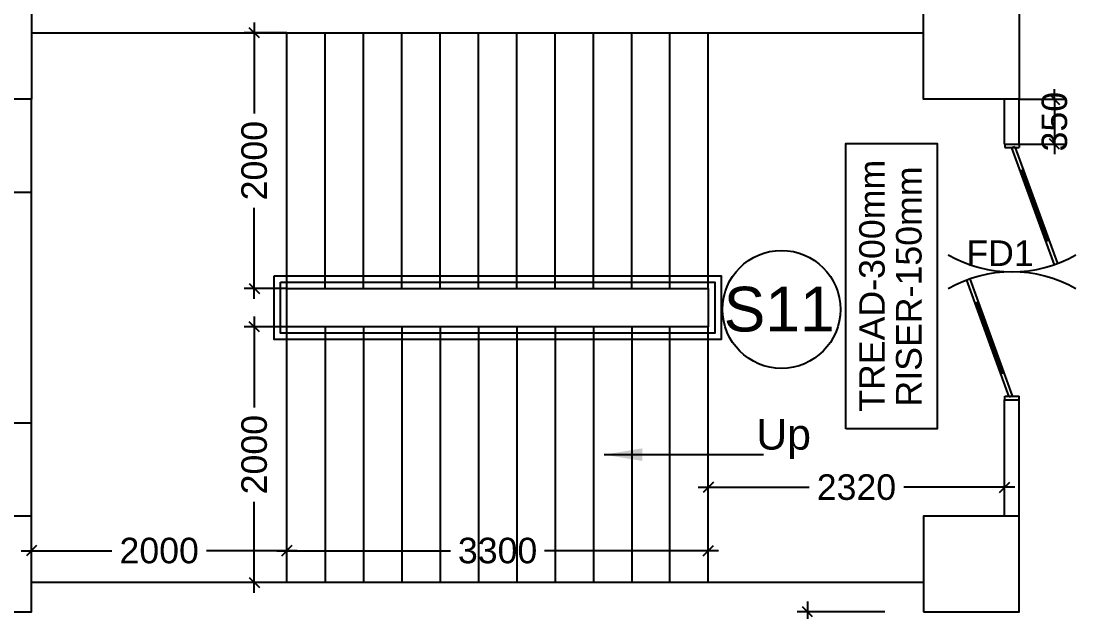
# Model space of a CAD drawing. Extents: x 6345096 to 6738923, y -6490958 to -6305885.
# Drawn here: x 6565514 to 6573774, y -6440579 to -6435957 of the extents above; entities that cross this region are included whole.
import ezdxf
from ezdxf.enums import TextEntityAlignment as Align

# ---------------------------------------------------------------- set-up
doc = ezdxf.new("R2010")
doc.units = 0
doc.header["$LTSCALE"] = 600
doc.header["$MEASUREMENT"] = 0
doc.header["$PDMODE"] = 35
doc.linetypes.add('DASHED', pattern=[0.75, 0.5, -0.25])
doc.linetypes.add('HIDDEN', pattern=[0.375, 0.25, -0.125])
doc.layers.get('0').update_dxf_attribs({"linetype": 'CONTINUOUS'})
doc.layers.get('Defpoints').update_dxf_attribs({"linetype": 'CONTINUOUS'})
for name, color, linetype in [('Fire Door', 10, 'CONTINUOUS'), ('HS', 251, 'CONTINUOUS'), ('LA-column', 3, 'CONTINUOUS'), ('Railing', 21, 'CONTINUOUS'), ('Stairscase', 7, 'CONTINUOUS'), ('STEPS', 7, 'CONTINUOUS'), ('TEXT', 6, 'CONTINUOUS'), ('Walls', 7, 'CONTINUOUS'), ('WIN', 151, 'CONTINUOUS'), ('Working Dim', 5, 'CONTINUOUS')]:
    doc.layers.add(name, color=color, linetype=linetype)
doc.styles.add('ari', font='arial.ttf')
doc.styles.add('ARIAL', font='arial.ttf')
doc.dimstyles.new('int. dim', dxfattribs={"dimtxt": 200, "dimasz": 80, "dimexe": 80, "dimexo": 0, "dimgap": 70, "dimtad": 0, "dimdec": 0, "dimzin": 12, "dimdsep": 46, "dimtxsty": 'ari', "dimblk": 'OBLIQUE', "dimcen": 2, "dimdle": 80, "dimclrd": 256, "dimclre": 256, "dimclrt": 6, "dimadec": 0, "dimazin": 0, "dimtfac": 1, "dimtdec": 0, "dimtix": 1, "dimtmove": 2, "dimatfit": 3, "dimfxl": 1, "dimtolj": 1, "dimtzin": 0, "dimlwd": -1, "dimlwe": -1, "dimarcsym": 0})

# ---------------------------------------------------------------- blocks, each defined once
blk = doc.blocks.new('_Oblique')
at = {"color": 0, "linetype": 'ByBlock', "lineweight": -2}
blk.add_line((-0.5, -0.5), (0.5, 0.5), dxfattribs=at)
blk = doc.blocks.new('*D912')
at = {"layer": 'Defpoints', "color": 0, "transparency": 16777216}
for p in [(6572277.5, -6440578.8, 5.1), (6571671.8, -6444293.8), (6571907.5, -6444293.8, 2.1)]:
    blk.add_point(p, dxfattribs=at)
at = {"layer": 'Working Dim', "transparency": 16777216}
for p, q in [((6571671.8, -6440498.8), (6571671.8, -6442067)), ((6572277.5, -6440578.8), (6571591.8, -6440578.8)), ((6571671.8, -6444373.8), (6571671.8, -6442805.6)), ((6571907.5, -6444293.8), (6571591.8, -6444293.8))]:
    blk.add_line(p, q, dxfattribs=at)
at = {"layer": 'Working Dim', "transparency": 16777216, "xscale": 80, "yscale": 80, "zscale": 80}
for p, rotation in [((6571671.8, -6440578.8), 90), ((6571671.8, -6444293.8), 270)]:
    blk.add_blockref('_Oblique', p, dxfattribs=dict(at, rotation=rotation))
at = {"layer": 'Working Dim', "color": 6, "transparency": 16777216, "insert": (6571671.8, -6442436.3), "char_height": 200, "attachment_point": 5, "rotation": 90, "style": 'ari'}
blk.add_mtext('\\A1;3715', dxfattribs=at)
blk = doc.blocks.new('A$C15456D16')
at = {"layer": 'Fire Door'}
for p, q in [((978.6, 22.6), (65.1, 355.1)), ((978.6, 22.6), (65.1, 355.1)), ((978.7, 22.6), (65.1, 355.1)), ((969.1, -3.6), (55.6, 329)), ((969.1, -3.6), (55.6, 329)), ((969.2, -3.6), (55.6, 329)), ((247.8, 288.6), (238.3, 262.5)), ((247.8, 288.6), (238.3, 262.5)), ((247.8, 288.6), (238.3, 262.5)), ((791.2, 76), (243, 275.5)), ((791.2, 76), (243, 275.5)), ((791.2, 76), (243, 275.5)), ((795.9, 89.1), (786.4, 63)), ((795.9, 89.1), (786.4, 63)), ((795.9, 89.1), (786.4, 63)), ((-1000, 55.6), (-972.2, 55.6)), ((-1000, -55.6), (-1000, 55.6)), ((-1000, 55.6), (-972.2, 55.6)), ((-1000, -55.6), (-1000, 55.6)), ((-1000, 55.6), (-972.2, 55.6)), ((-1000, -55.6), (-1000, 55.6)), ((-978.6, -22.6), (-969.1, 3.6)), ((-978.6, -22.6), (-969.1, 3.6)), ((-978.6, -22.6), (-969.1, 3.6)), ((-972.2, -55.6), (-972.2, 55.6)), ((-972.2, -55.6), (-972.2, 55.6)), ((-972.2, -55.6), (-972.2, 55.6)), ((-969.1, 3.6), (-55.6, -329)), ((-969.1, 3.6), (-55.6, -329)), ((-969.1, 3.6), (-55.5, -329)), ((978.6, 22.6), (969.1, -3.6)), ((978.6, 22.6), (969.1, -3.6)), ((978.7, 22.6), (969.2, -3.6)), ((1000, 55.6), (972.2, 55.6)), ((972.2, -55.6), (972.2, 55.6)), ((1000, 55.6), (972.2, 55.6)), ((972.2, -55.6), (972.2, 55.6)), ((1000, 55.6), (972.2, 55.6)), ((972.2, -55.6), (972.2, 55.6)), ((1000, -55.6), (1000, 55.6)), ((1000, -55.6), (1000, 55.6)), ((1000, -55.6), (1000, 55.6)), ((-1000, -55.6), (-972.2, -55.6)), ((-1000, -55.6), (-972.2, -55.6)), ((-1000, -55.6), (-972.2, -55.6)), ((-978.6, -22.6), (-65.1, -355.1)), ((-978.6, -22.6), (-65.1, -355.1)), ((-978.6, -22.6), (-65, -355.1)), ((-795.9, -89.1), (-786.4, -63)), ((-795.9, -89.1), (-786.4, -63)), ((-795.9, -89.1), (-786.4, -63)), ((-791.2, -76), (-243, -275.5)), ((-791.2, -76), (-243, -275.5)), ((-791.2, -76), (-243, -275.5)), ((1000, -55.6), (972.2, -55.6)), ((1000, -55.6), (972.2, -55.6)), ((1000, -55.6), (972.2, -55.6)), ((-238.3, -262.5), (-247.8, -288.6)), ((-238.3, -262.5), (-247.8, -288.6)), ((-238.3, -262.5), (-247.8, -288.6))]:
    blk.add_line(p, q, dxfattribs=at)
at = {"layer": 'Fire Door', "extrusion": (0, 0, -1)}
for centre, major_axis, start_param, end_param in [((-1000, 0), (-1000, 0.1), 2.617886, 3.665084), ((-1000, 0), (-1000, 0.1), 2.617886, 3.665084), ((-1000, 0), (-1000, 0.1), 2.617886, 3.665084), ((1000, 0), (1000, 0.1), 2.618102, 3.665299), ((1000, 0), (1000, 0.1), 2.618102, 3.665299), ((1000, 0), (1000, 0.1), 2.618102, 3.665299)]:
    blk.add_ellipse(centre, major_axis=major_axis, ratio=1, start_param=start_param, end_param=end_param, dxfattribs=at)
blk = doc.blocks.new('*D1730')
at = {"layer": 'Defpoints', "color": 0, "transparency": 16777216}
for p in [(6567595.4, -6440100.1), (6565595.4, -6440185.5), (6567595.4, -6440185.5, -3.1)]:
    blk.add_point(p, dxfattribs=at)
at = {"layer": 'Working Dim', "transparency": 16777216}
for p, q in [((6565595.4, -6440185.5), (6565595.4, -6440020.1)), ((6567595.4, -6440185.5), (6567595.4, -6440020.1)), ((6565515.4, -6440100.1), (6566225.4, -6440100.1)), ((6567675.4, -6440100.1), (6566965.4, -6440100.1))]:
    blk.add_line(p, q, dxfattribs=at)
at = {"layer": 'Working Dim', "transparency": 16777216, "xscale": 80, "yscale": 80, "zscale": 80, "rotation": 180}
blk.add_blockref('_Oblique', (6565595.4, -6440100.1), dxfattribs=at)
at = {"layer": 'Working Dim', "transparency": 16777216, "xscale": 80, "yscale": 80, "zscale": 80}
blk.add_blockref('_Oblique', (6567595.4, -6440100.1), dxfattribs=at)
at = {"layer": 'Working Dim', "color": 6, "transparency": 16777216, "insert": (6566595.4, -6440100.1), "char_height": 200, "attachment_point": 5, "style": 'ari'}
blk.add_mtext('\\A1;2000', dxfattribs=at)
blk = doc.blocks.new('*D1731')
at = {"layer": 'Defpoints', "color": 0, "transparency": 16777216}
for p in [(6570895.4, -6440100.1, -3.1), (6570895.4, -6440100.1), (6567595.4, -6440185.5, -3.1)]:
    blk.add_point(p, dxfattribs=at)
at = {"layer": 'Working Dim', "transparency": 16777216}
for p, q in [((6567595.4, -6440185.5), (6567595.4, -6440020.1)), ((6570895.4, -6440100.1), (6570895.4, -6440020.1)), ((6567515.4, -6440100.1), (6568877.2, -6440100.1)), ((6570975.4, -6440100.1), (6569613.7, -6440100.1))]:
    blk.add_line(p, q, dxfattribs=at)
at = {"layer": 'Working Dim', "transparency": 16777216, "xscale": 80, "yscale": 80, "zscale": 80, "rotation": 180}
blk.add_blockref('_Oblique', (6567595.4, -6440100.1), dxfattribs=at)
at = {"layer": 'Working Dim', "transparency": 16777216, "xscale": 80, "yscale": 80, "zscale": 80}
blk.add_blockref('_Oblique', (6570895.4, -6440100.1), dxfattribs=at)
at = {"layer": 'Working Dim', "color": 6, "transparency": 16777216, "insert": (6569245.4, -6440100.1), "char_height": 200, "attachment_point": 5, "style": 'ari'}
blk.add_mtext('\\A1;3300', dxfattribs=at)
blk = doc.blocks.new('*D1746')
at = {"layer": 'Defpoints', "color": 0, "transparency": 16777216}
for p in [(6567595.4, -6438348.8, 2.1), (6567340.1, -6440348.8), (6567595.4, -6440348.8, 2.1)]:
    blk.add_point(p, dxfattribs=at)
at = {"layer": 'Working Dim', "transparency": 16777216}
for p, q in [((6567340.1, -6438268.8), (6567340.1, -6438978.8)), ((6567595.4, -6438348.8), (6567260.1, -6438348.8)), ((6567340.1, -6440428.8), (6567340.1, -6439718.8)), ((6567595.4, -6440348.8), (6567260.1, -6440348.8))]:
    blk.add_line(p, q, dxfattribs=at)
at = {"layer": 'Working Dim', "transparency": 16777216, "xscale": 80, "yscale": 80, "zscale": 80}
for p, rotation in [((6567340.1, -6438348.8), 90), ((6567340.1, -6440348.8), 270)]:
    blk.add_blockref('_Oblique', p, dxfattribs=dict(at, rotation=rotation))
at = {"layer": 'Working Dim', "color": 6, "transparency": 16777216, "insert": (6567340.1, -6439348.8), "char_height": 200, "attachment_point": 5, "rotation": 90, "style": 'ari'}
blk.add_mtext('\\A1;2000', dxfattribs=at)
blk = doc.blocks.new('*D1747')
at = {"layer": 'Defpoints', "color": 0, "transparency": 16777216}
for p in [(6567340.1, -6436048.8), (6567595.4, -6436048.8, 5.1), (6567595.4, -6438048.8, 2.1)]:
    blk.add_point(p, dxfattribs=at)
at = {"layer": 'Working Dim', "transparency": 16777216}
for p, q in [((6567340.1, -6435968.8), (6567340.1, -6436678.8)), ((6567595.4, -6436048.8), (6567260.1, -6436048.8)), ((6567340.1, -6438128.8), (6567340.1, -6437418.8)), ((6567595.4, -6438048.8), (6567260.1, -6438048.8))]:
    blk.add_line(p, q, dxfattribs=at)
at = {"layer": 'Working Dim', "transparency": 16777216, "xscale": 80, "yscale": 80, "zscale": 80}
for p, rotation in [((6567340.1, -6436048.8), 90), ((6567340.1, -6438048.8), 270)]:
    blk.add_blockref('_Oblique', p, dxfattribs=dict(at, rotation=rotation))
at = {"layer": 'Working Dim', "color": 6, "transparency": 16777216, "insert": (6567340.1, -6437048.8), "char_height": 200, "attachment_point": 5, "rotation": 90, "style": 'ari'}
blk.add_mtext('\\A1;2000', dxfattribs=at)
blk = doc.blocks.new('*D1785')
at = {"layer": 'Defpoints', "color": 0, "transparency": 16777216}
for p in [(6570895.4, -6439604.1), (6570895.4, -6439744.3, 2.1), (6573215.5, -6439744.3, 5.1)]:
    blk.add_point(p, dxfattribs=at)
at = {"layer": 'Working Dim', "transparency": 16777216}
for p, q in [((6570895.4, -6439744.3), (6570895.4, -6439524.1)), ((6573215.5, -6439744.3), (6573215.5, -6439524.1)), ((6570815.4, -6439604.1), (6571685.5, -6439604.1)), ((6573295.5, -6439604.1), (6572425.5, -6439604.1))]:
    blk.add_line(p, q, dxfattribs=at)
at = {"layer": 'Working Dim', "transparency": 16777216, "xscale": 80, "yscale": 80, "zscale": 80, "rotation": 180}
blk.add_blockref('_Oblique', (6570895.4, -6439604.1), dxfattribs=at)
at = {"layer": 'Working Dim', "transparency": 16777216, "xscale": 80, "yscale": 80, "zscale": 80}
blk.add_blockref('_Oblique', (6573215.5, -6439604.1), dxfattribs=at)
at = {"layer": 'Working Dim', "color": 6, "transparency": 16777216, "insert": (6572055.5, -6439604.1), "char_height": 200, "attachment_point": 5, "style": 'ari'}
blk.add_mtext('\\A1;2320', dxfattribs=at)
blk = doc.blocks.new('*D2053')
at = {"layer": 'Defpoints', "color": 0, "transparency": 16777216}
for p in [(6573329.5, -6436568.8, 5.1), (6573329.5, -6436918.7, 22.4), (6573606.5, -6436918.7)]:
    blk.add_point(p, dxfattribs=at)
at = {"layer": 'Working Dim', "transparency": 16777216}
for p, q in [((6573606.5, -6436568.8), (6573606.5, -6436488.8)), ((6573329.5, -6436568.8), (6573686.5, -6436568.8)), ((6573606.5, -6436568.8), (6573606.5, -6436918.7)), ((6573329.5, -6436918.7), (6573686.5, -6436918.7)), ((6573606.5, -6436918.7), (6573606.5, -6436998.7))]:
    blk.add_line(p, q, dxfattribs=at)
at = {"layer": 'Working Dim', "transparency": 16777216, "xscale": 80, "yscale": 80, "zscale": 80}
for p, rotation in [((6573606.5, -6436568.8), 270), ((6573606.5, -6436918.7), 90)]:
    blk.add_blockref('_Oblique', p, dxfattribs=dict(at, rotation=rotation))
at = {"layer": 'Working Dim', "color": 6, "transparency": 16777216, "insert": (6573606.5, -6436743.8), "char_height": 200, "attachment_point": 5, "rotation": 90, "style": 'ari'}
blk.add_mtext('\\A1;350', dxfattribs=at)
blk = doc.blocks.new('A$C2CD672AE')
at = {"layer": 'Walls', "color": 8, "linetype": 'HIDDEN'}
for p, q in [((35276.1, 20375.1), (42260.1, 20375.1)), ((35276.1, 16595.2), (35276.1, 19855.1)), ((42895.1, 19505.2, 5.1), (43010.1, 19505.2, 5.1)), ((42895.1, 17505.2, 5.1), (43010.1, 17505.2, 5.1)), ((42260.1, 16075.1), (35276.1, 16075.1))]:
    blk.add_line(p, q, dxfattribs=at)
at = {"layer": 'Walls', "color": 8, "linetype": 'HIDDEN', "elevation": 5.1, "flags": 128}
for points in [[(42895.1, 19505.2), (42895.1, 19855.1)], [(43010.1, 19505.2), (43010.1, 19855.1)], [(42895.1, 16595.2), (42895.1, 17505.2)], [(43010.1, 16595.2), (43010.1, 17505.2)]]:
    blk.add_lwpolyline(points, dxfattribs=at)

msp = doc.modelspace()

# ---------------------------------------------------------------- linework, layer by layer
msp.add_circle((6571468.436, -6438212.42), 461.525)
at = {"layer": 'LA-column', "color": 2}
for points, elevation in [([(6565595.528, -6436568.812), (6564845.528, -6436568.812), (6564845.528, -6435818.812), (6565595.528, -6435818.812)], 2.283), ([(6573329.528, -6436568.812), (6572579.528, -6436568.812), (6572579.528, -6435818.812), (6573329.528, -6435818.812)], 5.131), ([(6564845.528, -6440578.752), (6565595.528, -6440578.752), (6565595.528, -6439828.752), (6564845.528, -6439828.752)], 4.581), ([(6572579.528, -6440578.752), (6573329.528, -6440578.752), (6573329.528, -6439828.752), (6572579.528, -6439828.752)], 3.775)]:
    msp.add_lwpolyline(points, close=True, dxfattribs=dict(at, elevation=elevation))
at = {"layer": 'Railing'}
for points in [[(6567495.437, -6437948.796), (6570995.439, -6437948.796), (6570995.439, -6438448.799), (6567495.437, -6438448.799)], [(6567545.437, -6437998.797), (6570945.438, -6437998.797), (6570945.438, -6438398.798), (6567545.437, -6438398.798)]]:
    msp.add_lwpolyline(points, close=True, dxfattribs=at)
at = {"layer": 'Stairscase', "color": 8, "linetype": 'DASHED', "ltscale": 10}
for p, q in [((6567595.438, -6438048.798, 2.064), (6567595.438, -6436048.798, 2.064)), ((6567895.438, -6438048.798, 2.064), (6567895.438, -6436048.798, 2.064)), ((6568195.438, -6438048.798, 2.064), (6568195.438, -6436048.798, 2.064)), ((6568495.438, -6438048.798, 2.064), (6568495.438, -6436048.798, 2.064)), ((6568795.438, -6438048.798, 2.064), (6568795.438, -6436048.798, 2.064)), ((6569095.438, -6438048.798, 2.064), (6569095.438, -6436048.798, 2.064)), ((6569395.438, -6438048.798, 2.064), (6569395.438, -6436048.798, 2.064)), ((6569695.438, -6438048.798, 2.064), (6569695.438, -6436048.798, 2.064)), ((6569995.438, -6438048.798, 2.064), (6569995.438, -6436048.798, 2.064)), ((6570295.438, -6438048.798, 2.064), (6570295.438, -6436048.798, 2.064)), ((6570595.438, -6438048.798, 2.064), (6570595.438, -6436048.798, 2.064)), ((6570895.438, -6438048.798, 2.064), (6570895.438, -6436048.798, 2.064))]:
    msp.add_line(p, q, dxfattribs=at)
at = {"layer": 'Stairscase', "color": 7}
for p, q in [((6567595.438, -6440348.797, 2.064), (6567595.438, -6438348.797, 2.064)), ((6567895.438, -6438348.797, 2.064), (6567895.438, -6440348.797, 2.064)), ((6568195.438, -6438348.797, 2.064), (6568195.438, -6440348.797, 2.064)), ((6568495.438, -6438348.797, 2.064), (6568495.438, -6440348.797, 2.064)), ((6568795.438, -6438348.797, 2.064), (6568795.438, -6440348.797, 2.064)), ((6569095.438, -6438348.797, 2.064), (6569095.438, -6440348.797, 2.064)), ((6569395.438, -6438348.797, 2.064), (6569395.438, -6440348.797, 2.064)), ((6569695.438, -6438348.797, 2.064), (6569695.438, -6440348.797, 2.064)), ((6569995.438, -6438348.797, 2.064), (6569995.438, -6440348.797, 2.064)), ((6570295.438, -6438348.797, 2.064), (6570295.438, -6440348.797, 2.064)), ((6570595.438, -6440348.797, 2.064), (6570595.438, -6438348.797, 2.064)), ((6570895.438, -6440348.797, 2.064), (6570895.438, -6438348.797, 2.064))]:
    msp.add_line(p, q, dxfattribs=at)
msp.add_lwpolyline([(6567595.438, -6438048.798), (6570895.438, -6438048.798), (6570895.438, -6438348.797), (6567595.438, -6438348.797)], close=True, dxfattribs=at)
at = {"layer": 'STEPS', "elevation": -1.017}
msp.add_lwpolyline([(6571971.165, -6439147.591), (6571971.165, -6436915.944), (6572686.745, -6436915.944), (6572686.745, -6439147.591)], close=True, dxfattribs=at)
at = {"layer": 'Walls', "linetype": 'Continuous'}
for p, q in [((6565595.438, -6436048.798), (6572579.528, -6436048.798)), ((6565595.438, -6439828.731), (6565595.438, -6436568.844)), ((6572579.438, -6440348.798), (6565595.438, -6440348.798))]:
    msp.add_line(p, q, dxfattribs=at)
at = {"layer": 'Walls'}
for p, q in [((6573214.528, -6436918.733, 5.131), (6573329.528, -6436918.733, 5.131)), ((6573214.528, -6438918.752, 5.131), (6573329.528, -6438918.752, 5.131))]:
    msp.add_line(p, q, dxfattribs=at)
at = {"layer": 'Walls', "elevation": 5.131, "flags": 128}
for points in [[(6573214.528, -6436918.733), (6573214.528, -6436568.812)], [(6573329.528, -6436918.733), (6573329.528, -6436568.812)], [(6573214.528, -6439828.752), (6573214.528, -6438918.752)], [(6573329.528, -6439828.752), (6573329.528, -6438918.752)]]:
    msp.add_lwpolyline(points, dxfattribs=at)
at = {"layer": 'WIN', "linetype": 'Continuous', "elevation": 2.064}
msp.add_lwpolyline([(6565365.438, -6437298.788), (6565365.438, -6439098.788), (6565595.438, -6439098.788), (6565595.438, -6437298.788)], close=True, dxfattribs=at)
msp.add_lwpolyline([(6565365.438, -6437298.788), (6565365.438, -6439098.788), (6565595.438, -6439098.788), (6565595.438, -6437298.788)], close=True, dxfattribs=at)

# ---------------------------------------------------------------- block references
at = {"layer": 'Fire Door', "color": 3, "lineweight": 0, "xscale": -1, "rotation": 270}
msp.add_blockref('A$C15456D16', (6573273.972, -6437918.752, 22.351), dxfattribs=at)
at = {"layer": 'HS'}
msp.add_blockref('A$C2CD672AE', (6530319.294, -6456423.902, 8.17), dxfattribs=at)

# ---------------------------------------------------------------- texts
at = {"layer": 'Fire Door', "style": 'ARIAL'}
msp.add_text('FD1', height=200, dxfattribs=at).set_placement((6573179.424, -6437872.602, 3.69), align=Align.CENTER)
at = {"layer": 'Stairscase', "color": 7, "linetype": 'Continuous', "style": 'ARIAL'}
msp.add_text('Up', height=240, dxfattribs=at).set_placement((6571485.324, -6439309.353, 2.064), align=Align.CENTER)
at = {"layer": 'STEPS', "color": 6, "style": 'ARIAL'}
msp.add_text('S11', height=350, dxfattribs=at).set_placement((6571450.76, -6438385.395, 11.072), align=Align.CENTER)
at = {"layer": 'TEXT', "color": 7, "style": 'ARIAL'}
for s, p in [('TREAD-300mm', (6572276.779, -6438028.004, -1.017)), ('RISER-150mm', (6572565.45, -6438033.538, -1.017))]:
    msp.add_text(s, height=200, rotation=90, dxfattribs=at).set_placement(p, align=Align.CENTER)

# ---------------------------------------------------------------- dimensions: what is measured, and where the dimension line sits
at = {"layer": 'Working Dim', "color": 6}
for base, p1, p2, picture, middle in [((6567340.108, -6436048.798), (6567595.438, -6438048.798, 2.064), (6567595.438, -6436048.798, 5.131), '*D1747', (6567340.108, -6437048.798)), ((6573606.502, -6436918.733), (6573329.528, -6436568.812, 5.131), (6573329.528, -6436918.733, 22.351), '*D2053', (6573606.502, -6436743.772)), ((6567340.108, -6440348.797), (6567595.438, -6438348.797, 2.064), (6567595.438, -6440348.797, 2.064), '*D1746', (6567340.108, -6439348.797)), ((6571671.767, -6444293.798), (6572277.524, -6440578.798, 5.131), (6571907.524, -6444293.798, 2.092), '*D912', (6571671.767, -6442436.298))]:
    dim = msp.add_linear_dim(base=base, p1=p1, p2=p2, angle=90, dimstyle='int. dim', override={"dimtxt": 200, "dimarcsym": 1}, dxfattribs=at)
    dim.commit()
    dim.dimension.update_dxf_attribs({"geometry": picture, "text_midpoint": middle})
for base, p1, p2, picture, middle in [((6570895.438, -6439604.092), (6573215.528, -6439744.302, 5.131), (6570895.438, -6439744.302, 2.064), '*D1785', (6572055.483, -6439604.092)), ((6567595.438, -6440100.11, 5.131), (6565595.438, -6440185.51, 5.131), (6567595.438, -6440185.51, 2.064), '*D1730', (6566595.438, -6440100.11, 5.131)), ((6570895.438, -6440100.11, 5.131), (6567595.438, -6440185.51, 2.064), (6570895.438, -6440100.11, 2.064), '*D1731', (6569245.438, -6440100.11, 5.131))]:
    dim = msp.add_linear_dim(base=base, p1=p1, p2=p2, dimstyle='int. dim', override={"dimtxt": 200, "dimarcsym": 1}, dxfattribs=at)
    dim.commit()
    dim.dimension.update_dxf_attribs({"geometry": picture, "text_midpoint": middle})

# ---------------------------------------------------------------- leaders
at = {"layer": 'Stairscase', "color": 7, "linetype": 'Continuous'}
msp.add_leader([(6570079.562, -6439348.797, 2.064), (6571328.438, -6439348.797, 2.064)], dimstyle='int. dim', override={"dimasz": 300, "dimgap": 70, "dimtad": 0, "dimclrd": 256}, dxfattribs=at)

doc.saveas('drawing.dxf')
